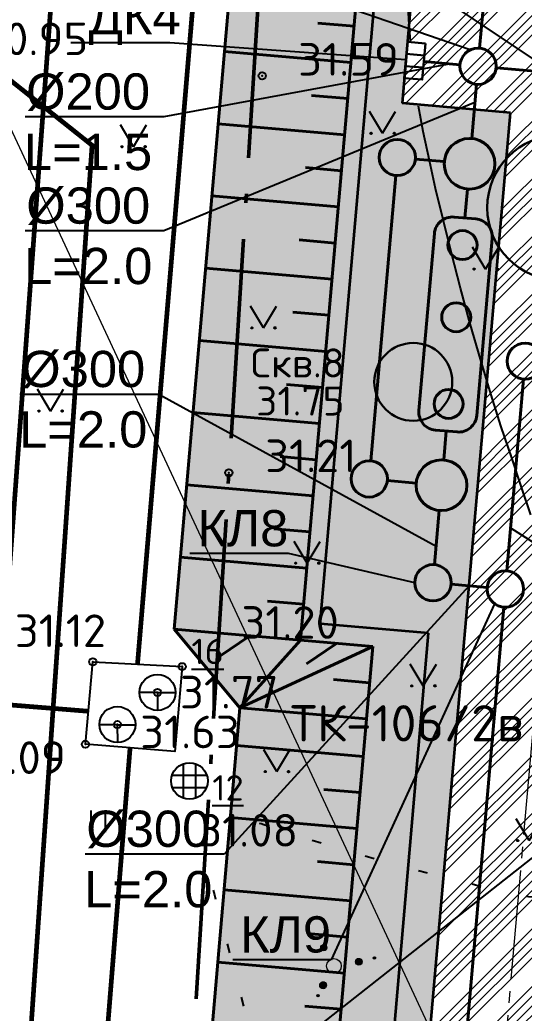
# Model space of a CAD drawing. Extents: x 8328 to 1441992, y -7354 to 642460.
# Drawn here: x 1441882.02 to 1441895.92, y 642279.61 to 642307.01 of the extents above; entities that cross this region are included whole.
import ezdxf
from ezdxf import colors
from ezdxf.entities.mleader import LeaderData, LeaderLine
from ezdxf.math import Vec2, Vec3

# ---------------------------------------------------------------- set-up
doc = ezdxf.new("R2010")
doc.units = 0
doc.header["$MEASUREMENT"] = 0
doc.header["$PDMODE"] = 32
doc.header["$PDSIZE"] = 0.2
for name, pattern in [('1220', [10, 8, -2]), ('ACAD_ISO10W100_LPSP', [15.5, 11, -2, 0.5, -2]), ('APC_PRICKAD', [3.05, 0.51, -2.54]), ('CENTER', [20, 15, -1.7, 1.6, -1.7]), ('CONTI', [0])]:
    doc.linetypes.add(name, pattern=pattern)
for name, color, linetype, lineweight in [('01-границы участка', 220, 'Continuous', 50), ('01-Контур', 1, 'Continuous', 40), ('02-Проезд', 5, 'Continuous', 35), ('08-Ограда', 35, 'Continuous', 30), ('10-Газон', 80, 'Continuous', 35), ('10-Откос', 82, 'Continuous', 40), ('11-Штрих-тротуар', 40, 'Continuous', 15), ('19-канальяК2', 54, 'Continuous', 40), ('19-скважины', 7, 'Continuous', 30)]:
    doc.layers.add(name, color=color, linetype=linetype, lineweight=lineweight)
for name, color, linetype in [('GOR_BDEFAULT', 212, 'CONTI'), ('PI_OTD', 172, 'CONTI'), ('PI_STDEFAULT', 6, 'CONTI'), ('Колодцы', 7, 'Continuous')]:
    doc.layers.add(name, color=color, linetype=linetype)
doc.styles.add('2_0-Ариел', font='arial.ttf', dxfattribs={"height": 2})
doc.styles.get("Standard").update_dxf_attribs({"font": 'txt.shx'})
doc.linetypes.add('Каналья-К2', pattern='A,20,-4,["К2",Standard,S=2,R=0,X=-2,Y=-1],-2.3', length=26.3)
doc.linetypes.add('ограждение2', pattern='A,6.35,-2.54,[132,ltypeshp.shx,S=2.54,R=0,X=-2.54,Y=0],-2.54,25.4', length=36.83)

# ---------------------------------------------------------------- blocks, each defined once
blk = doc.blocks.new('ЛОС ЛК 10л-с')
for p, q in [((-13.8, 4), (2, 4)), ((-14.8, 1.4), (-14.8, 3)), ((3, 1.4), (3, 3)), ((-13.4, 0), (-11.8, 0)), ((1.6, 0), (0, 0))]:
    blk.add_line(p, q)
blk.add_lwpolyline([(-11.8, -0.6), (-11.8, 0.6, -0.414214), (-10.8, 1.6), (-1, 1.6, -0.414214), (0, 0.6), (0, -0.6, -0.414214), (-1, -1.6), (-10.8, -1.6, -0.414214)], format="xyb", close=True)
for centre, radius in [((-14.8, 4), 1), ((3, 4), 1), ((-14.8, 0), 1.4), ((3, 0), 1.4), ((-10.3, 0), 0.8), ((-5.5, 0), 0.8), ((-1.5, 0), 0.8)]:
    blk.add_circle(centre, radius)
blk = doc.blocks.new('дождеприемник')
at = {"lineweight": 30, "ltscale": 100}
for p, q in [((-1227.638, 937.575), (-1227.638, 936.575)), ((-1226.968, 937.575), (-1226.968, 936.575))]:
    blk.add_line(p, q, dxfattribs=at)
blk.add_lwpolyline([(-1228.305, 937.575), (-1226.305, 937.575), (-1226.305, 936.575), (-1228.305, 936.575), (-1228.305, 937.575)], dxfattribs=at)
blk = doc.blocks.new('_None')
blk = doc.blocks.new('HAV_1')
for q in [(-0.5, 0), (0.5, 0)]:
    blk.add_line((0, 0), q)
blk.add_circle((0.001846, 0.00381), 0.496193)
blk = doc.blocks.new('A$C117D4507')
at = {"color": 7}
blk.add_lwpolyline([(0, 0), (0.001846, -0.492383)], dxfattribs=at)
at = {"layer": 'Колодцы', "color": 7}
blk.add_blockref('HAV_1', (0, 0), dxfattribs=at)
blk = doc.blocks.new('A$C53CB0419')
at = {"lineweight": 9}
for centre, radius in [((-0.491, 0.774), 0.03), ((-0.492, 0.779), 0.0248), ((-0.495, 0.784), 0.0194), ((-0.497, 0.789), 0.0145), ((-0.5, 0.794), 0.00807), ((-0.279, 0.5), 0.0852), ((-0.281, 0.51), 0.0751), ((-0.284, 0.518), 0.0662), ((-0.287, 0.527), 0.0572), ((-0.289, 0.536), 0.0483), ((-0.291, 0.545), 0.0387), ((-0.292, 0.555), 0.0288), ((-0.293, 0.562), 0.0218), ((-0.297, 0.57), 0.0134), ((0, 0), 0.202), ((0.686, 0.115), 0.0918), ((0.685, 0.124), 0.0829), ((0.681, 0.13), 0.0756), ((0.678, 0.138), 0.0669), ((0.675, 0.147), 0.058), ((0.673, 0.156), 0.0489), ((0.672, 0.165), 0.0401), ((0.671, 0.174), 0.0314), ((0.67, 0.181), 0.0246), ((0.667, 0.188), 0.0173), ((0.664, 0.193), 0.0107), ((1.116, 0.216), 0.0329), ((1.122, 0.22), 0.0269), ((1.126, 0.225), 0.0199), ((1.133, 0.229), 0.0139), ((1.135, 0.234), 0.00789), ((-0.298, -0.533), 0.0949), ((-0.297, -0.522), 0.0842), ((-0.295, -0.512), 0.0745), ((-0.297, -0.502), 0.0645), ((-0.296, -0.493), 0.0548), ((-0.295, -0.483), 0.0452), ((-0.294, -0.475), 0.0377), ((-0.293, -0.466), 0.0294), ((-0.295, -0.459), 0.0222), ((-0.299, -0.452), 0.0145), ((-0.439, -0.82), 0.0296), ((-0.444, -0.825), 0.0228), ((-0.448, -0.829), 0.0172), ((-0.452, -0.832), 0.0122), ((-0.456, -0.835), 0.00717)]:
    blk.add_circle(centre, radius, dxfattribs=at)
blk = doc.blocks.new('A$C18BB02A3')
for q in [(-0.36, 0.6), (0.36, 0.6)]:
    blk.add_line((0, 0), q)
for centre, major_axis, start_param, end_param in [((-0.319, -0.001), (-0.0136, 0.0136), 3.926991, 10.210176), ((-0.315, -0.002), (-0.0109, 0.0109), 3.926991, 10.210176), ((-0.311, -0.002), (-0.00774, 0.00774), 3.926991, 10.210176), ((-0.306, -0.002), (0.00448, 0.00448), 5.497787, 11.780972), ((0.322, -0.001), (-0.0153, 0.0153), 3.926991, 10.210176), ((0.317, -0.001), (-0.0117, 0.0117), 3.926991, 10.210176), ((0.311, -0.001), (-0.00797, 0.00797), 3.926991, 10.210176), ((0.306, -0.001), (0.00424, 0.00424), 5.497787, 11.780972)]:
    blk.add_ellipse(centre, major_axis=major_axis, ratio=1, start_param=start_param, end_param=end_param)
blk = doc.blocks.new('A$C6717580C')
at = {"color": 7}
for p, q in [((-0.176468, 0.470926), (-0.176468, -0.469073)), ((0.16353, 0.480926), (0.16353, -0.479074)), ((-0.480926, 0.16353), (0.479074, 0.16353)), ((-0.470926, -0.176468), (0.469073, -0.176468))]:
    blk.add_line(p, q, dxfattribs=at)
blk.add_circle((0, 0), 0.503532, dxfattribs=at)
blk = doc.blocks.new('A$C7C126069')
at = {"linetype": 'Continuous', "flags": 128}
for points in [[(-0.19, 0.295), (-0.19, -0.305)], [(0.21, 0.295), (0.21, -0.305)]]:
    blk.add_lwpolyline(points, dxfattribs=at)

msp = doc.modelspace()

# ---------------------------------------------------------------- hatches: boundary and pattern name
at = {"layer": '10-Газон', "linetype": 'Continuous', "lineweight": 15}
h = msp.add_hatch(dxfattribs=at)
h.set_pattern_fill('CROSS', color=256, scale=2.5, style=0)
edge = h.paths.add_edge_path()
edge.add_arc((1441893.815, 642336.416), 3.5, 85.0154, 175.0154)
edge.add_line((1441890.328, 642336.72), (1441886.271, 642290.197))
edge.add_line((1441886.271, 642290.197), (1441888.089, 642288.031))
edge.add_line((1441888.089, 642288.031), (1441884.718, 642249.377))
edge.add_line((1441884.718, 642249.377), (1441883.793, 642238.777))
edge.add_line((1441883.793, 642238.777), (1441868.215, 642227.571))
edge.add_line((1441868.215, 642227.571), (1441887.098, 642236.383))
edge.add_line((1441887.098, 642236.383), (1441888.205, 642249.073))
edge.add_line((1441888.205, 642249.073), (1441891.75, 642289.719))
edge.add_line((1441891.75, 642289.719), (1441889.757, 642289.893))
edge.add_line((1441889.757, 642289.893), (1441893.815, 642336.416))
edge.add_line((1441893.815, 642336.416), (1441916.329, 642334.453))
edge.add_line((1441916.329, 642334.453), (1441894.119, 642339.903))
h = msp.add_hatch(dxfattribs=at)
h.set_pattern_fill('AR-CONC', color=256, scale=0.1, style=0)
h.set_pattern_definition([(50, (90.9702, -31.14515), (0.7172601826, -0.06275213498), [0.075, -0.825]), (355, (90.9702, -31.14515), (-0.1387513336, 0.7521921337), [0.06, -0.66]), (100.45144446, (91.02995, -31.1504), (0.57850884673, 0.68943999097), [0.063740192, -0.701142112]), (46.1842, (90.9702, -30.94515), (1.06724133067, -0.1655192808), [0.1125, -1.2375]), (96.63563549, (91.0591, -30.9589), (0.9346619457, 0.9741186008), [0.095610342, -1.05171376]), (351.18416399, (90.9702, -30.9452), (0.93466194505, 0.9741186003), [0.09, -0.990000001]), (21, (91.0702, -30.99515), (0.59690705212, -0.40261889067), [0.075, -0.825]), (326, (91.0702, -30.99515), (0.24331533192, 0.72515004505), [0.06, -0.66]), (71.45144474, (91.1199, -31.0287), (0.84022237673, 0.3225311528), [0.06374019, -0.701142112]), (37.5, (90.97018, -31.14515), (0.012159855317, 0.33289385383), [0, -0.652, 0, -0.67, 0, -0.6625]), (7.5, (90.9702, -31.14515), (0.26306953744, 0.39441171188), [0, -0.382, 0, -0.637, 0, -0.2525]), (327.5, (90.74718, -31.14515), (0.533822436172, -0.022554871734), [0, -0.25, 0, -0.78, 0, -1.035]), (317.5, (90.6472, -31.14515), (0.58318616934, 0.10010498233), [0, -0.325, 0, -0.518, 0, -0.735])])
h.paths.add_polyline_path([(1441895.544, 642304.445), (1441892.555, 642304.706), (1441893.25, 642312.676), (1441894.032, 642321.641), (1441901.006, 642321.033), (1441901.092, 642322.029), (1441898.602, 642322.247), (1441898.941, 642326.132), (1441901.431, 642325.916), (1441901.544, 642327.21), (1441896.264, 642327.67), (1441896.916, 642335.142), (1441916.243, 642333.456), (1441916.329, 642334.453), (1441893.815, 642336.416), (1441892.625, 642322.768), (1441889.757, 642289.893), (1441891.75, 642289.719), (1441887.51, 642241.104), (1441887.098, 642236.383), (1441868.215, 642227.571), (1441869.438, 642227.59), (1441887.571, 642236.052), (1441887.95, 642240.4), (1441888.963, 642240.311), (1441889.74, 642249.26), (1441890.723, 642249.175)])
at = {"layer": '11-Штрих-тротуар', "linetype": 'Continuous', "lineweight": 15}
h = msp.add_hatch(dxfattribs=at)
h.set_pattern_fill('ANSI34', color=41, scale=1.5, angle=-6.5e-14, style=0)
edge = h.paths.add_edge_path()
edge.add_line((1441928.411, 642308.051), (1441917.588, 642309.75))
edge.add_arc((1441917.74, 642311.8), 2.055, 265.747, 364.6728)
edge.add_line((1441919.789, 642311.967), (1441913.812, 642312.488))
edge.add_line((1441913.812, 642312.488), (1441915.21, 642328.527))
edge.add_line((1441915.21, 642328.527), (1441920.49, 642328.067))
edge.add_arc((1441919.494, 642328.154), 1, 355.0154, 445.0154)
edge.add_line((1441919.581, 642329.15), (1441910.017, 642329.984))
edge.add_arc((1441909.93, 642328.988), 1, 85.0154, 175.0154)
edge.add_line((1441908.934, 642329.075), (1441914.214, 642328.614))
edge.add_line((1441914.214, 642328.614), (1441912.815, 642312.575))
edge.add_line((1441912.815, 642312.575), (1441906.838, 642313.097))
edge.add_line((1441906.838, 642313.097), (1441906.803, 642312.698))
edge.add_arc((1441908.795, 642312.524), 2, 175.0053, 265.0329)
edge.add_line((1441908.622, 642310.532), (1441911.943, 642306.026))
edge.add_arc((1441910.9, 642294.072), 12, 85.0154, 175.0154)
edge.add_line((1441898.946, 642295.114), (1441894.762, 642295.479))
edge.add_line((1441894.762, 642295.479), (1441895.544, 642304.445))
edge.add_line((1441895.544, 642304.445), (1441892.555, 642304.706))
edge.add_line((1441892.555, 642304.706), (1441893.25, 642312.676))
edge.add_line((1441893.25, 642312.676), (1441900.224, 642312.067))
edge.add_line((1441900.224, 642312.067), (1441901.544, 642327.21))
edge.add_line((1441901.544, 642327.21), (1441896.264, 642327.67))
edge.add_line((1441896.264, 642327.67), (1441896.916, 642335.142))
edge.add_line((1441896.916, 642335.142), (1441933.178, 642331.979))
edge.add_line((1441933.178, 642331.979), (1441931.658, 642314.545))
edge.add_line((1441931.658, 642314.545), (1441929.366, 642314.745))
edge.add_arc((1441929.106, 642311.757), 3, 85.0154, 175.0143)
edge.add_line((1441926.117, 642312.017), (1441926.05, 642311.245))
edge.add_arc((1441929.038, 642310.985), 3, 175.0143, 257.9199)
h = msp.add_hatch(dxfattribs=at)
h.set_pattern_fill('ANSI34', color=41, scale=1.5, angle=-6.5e-14, style=0)
edge = h.paths.add_edge_path()
edge.add_arc((1441894.001, 642234.737), 5, -2.6747, 63.0719, ccw=False)
edge.add_arc((1441894.177, 642235.839), 5, 265.0154, 344.5121, ccw=False)
edge.add_arc((1441890.249, 642219.696), 11.695, 42.4224, 72.6202, ccw=False)
edge.add_arc((1441894.177, 642235.839), 9.5, 299.6898, 338.1196)
edge.add_arc((1441907.632, 642230.435), 5, 87.1274, 158.1196, ccw=False)
edge.add_arc((1441907.733, 642232.432), 3, -4.9846, 87.1274, ccw=False)
edge.add_line((1441910.721, 642232.172), (1441910.452, 642229.085))
edge.add_line((1441910.452, 642229.085), (1441925.097, 642227.808))
edge.add_line((1441925.097, 642227.808), (1441932.065, 642307.709))
edge.add_line((1441932.065, 642307.709), (1441928.778, 642307.996))
edge.add_line((1441928.778, 642307.996), (1441917.588, 642309.75))
edge.add_line((1441917.588, 642309.75), (1441908.622, 642310.532))
edge.add_line((1441908.622, 642310.532), (1441911.943, 642306.026))
edge.add_line((1441911.943, 642306.026), (1441921.606, 642305.183))
edge.add_arc((1441921.085, 642299.206), 6, -4.9846, 85.0154, ccw=False)
edge.add_line((1441927.062, 642298.685), (1441926.568, 642293.016))
edge.add_arc((1441923.579, 642293.277), 3, 265.0154, 355.0154, ccw=False)
edge.add_line((1441923.319, 642290.288), (1441923.249, 642290.294))
edge.add_line((1441923.249, 642290.294), (1441920.677, 642260.806))
edge.add_line((1441920.677, 642260.806), (1441920.747, 642260.8))
edge.add_arc((1441920.486, 642257.812), 3, -4.9846, 85.0154, ccw=False)
edge.add_line((1441923.475, 642257.551), (1441922.502, 642246.403))
edge.add_arc((1441916.525, 642246.925), 6, 265.0154, 355.0154, ccw=False)
edge.add_line((1441916.004, 642240.947), (1441900.363, 642242.312))
edge.add_arc((1441900.885, 642248.289), 6, 175.0154, 265.0154, ccw=False)
edge.add_line((1441894.907, 642248.81), (1441898.946, 642295.114))
edge.add_line((1441898.946, 642295.114), (1441894.762, 642295.479))
edge.add_line((1441894.762, 642295.479), (1441890.723, 642249.175))
edge.add_arc((1441900.885, 642248.289), 10.2, 175.0154, 243.072)
h = msp.add_hatch(dxfattribs=at)
h.set_pattern_fill('AR-B88', color=13, scale=0.075, angle=175, style=0)
edge = h.paths.add_edge_path()
edge.add_line((1441921.606, 642305.183), (1441913.039, 642305.931))
edge.add_arc((1441910.972, 642294.034), 12.074, 80.143, 174.8692)
edge.add_line((1441898.946, 642295.114), (1441895.251, 642252.755))
edge.add_line((1441895.251, 642252.755), (1441896.746, 642252.625))
edge.add_line((1441896.746, 642252.625), (1441900.44, 642294.984))
edge.add_arc((1441910.9, 642294.072), 10.5, 158.3924, 175.0151, ccw=False)
edge.add_line((1441901.138, 642297.938), (1441912.873, 642296.891))
edge.add_line((1441912.873, 642296.891), (1441913.526, 642304.382))
edge.add_line((1441913.526, 642304.382), (1441921.476, 642303.689))
edge.add_arc((1441921.085, 642299.206), 4.5, -4.9846, 85.0154, ccw=False)
edge.add_line((1441925.568, 642298.815), (1441924.848, 642290.558))
edge.add_arc((1441923.579, 642293.277), 3, 295.0154, 355.0154)
edge.add_line((1441926.568, 642293.016), (1441927.062, 642298.685))
edge.add_arc((1441921.085, 642299.206), 6, 355.0154, 445.0154)
at = {"layer": '19-скважины', "extrusion": (0, 0, -1)}
msp.add_hatch(color=256, dxfattribs=at).paths.add_polyline_path([(-1441893.359, 642297.022, -1), (-1441892.371, 642297.022, -1)])

# ---------------------------------------------------------------- linework, layer by layer
at = {"color": 7, "linetype": '1220', "ltscale": 0.5}
msp.add_lwpolyline([(1441875.309, 642289.209, 0.13, 0.13, 0), (1441881.505, 642288.677, 0.13, 0.13, 0), (1441886.03, 642350.445, 0, 0, 0)], format="xyseb", dxfattribs=at)
at = {"color": 7, "linetype": '1220', "ltscale": 0.5, "const_width": 0.13}
for points, elevation in [([(1441890.248, 642348.592), (1441885.265, 642289.233)], 1.62), ([(1441883.911, 642287.936), (1441875.26, 642288.636)], 0.24), ([(1441885.06, 642286.924), (1441881.047, 642236.886)], 0.24)]:
    msp.add_lwpolyline(points, dxfattribs=dict(at, elevation=elevation))
at = {"color": 7, "linetype": 'APC_PRICKAD', "ltscale": 0.5, "flags": 128}
msp.add_lwpolyline([(1441892.137, 642348.362, 0.052302), (1441892.365, 642333.766, -0.017771), (1441894.078, 642324.304), (1441894.15, 642322.89), (1441895.307, 642318.624, -0.052183), (1441897.183, 642307.028, -0.020203), (1441897.29, 642300.27, 0.077043), (1441897.957, 642295.135, -0.101526), (1441898.4, 642289.65, 0.021404), (1441898.061, 642285.36, -0.156696), (1441897.33, 642283.34, -0.288598), (1441895.948, 642282.834, -0.02814), (1441888.748, 642284.805, 0.592848), (1441887.249, 642283.418, 0.007781), (1441889.587, 642274.695, 0.192896), (1441893.22, 642270, -0.14537), (1441901.2, 642261.45, -0.128252), (1441901.982, 642257.727, -0.183959), (1441899.07, 642251.06, -0.303426), (1441897.24, 642250.678, 0.019252), (1441893.42, 642252.05, 0.387065), (1441891.288, 642251.066, 0.229043), (1441891.685, 642243.2, -0.120758), (1441893.561, 642236.16)], format="xyb", dxfattribs=at)
at = {"color": 8, "linetype": 'Continuous', "lineweight": 9, "elevation": 33.1}
msp.add_lwpolyline([(1441910.88, 642241.47), (1441873.515, 642321.75)], dxfattribs=at)
at = {"color": 92, "linetype": '1220', "ltscale": 0.5, "const_width": 0.13, "elevation": 0.11}
msp.add_lwpolyline([(1441882.077, 642275.532), (1441884.013, 642303.548), (1441875.299, 642310.488)], dxfattribs=at)
at = {"color": 7, "linetype": 'Continuous', "elevation": 0.24}
msp.add_lwpolyline([(1441883.829, 642287.025), (1441884.034, 642289.299), (1441886.496, 642289.167), (1441886.29, 642286.823), (1441883.829, 642287.025)], dxfattribs=at)
at = {"layer": '01-границы участка', "linetype": 'ACAD_ISO10W100_LPSP', "ltscale": 0.5}
msp.add_lwpolyline([(1441957.34, 642350.94), (1441956.77, 642342.56), (1441948.61, 642275.8), (1441947.95, 642215.8), (1441912.63, 642216.21), (1441897.87, 642228.69), (1441888.89, 642230.98), (1441879.92, 642228.31), (1441872.57, 642227.07), (1441871.85, 642221.08), (1441865.43, 642221.36), (1441864.44, 642170.22), (1441850.06, 642170.86), (1441854.03, 642173.55), (1441854.68, 642181.09), (1441857.24, 642196.14), (1441857.13, 642215.54), (1441868.9, 642229.98), (1441883.85, 642238.81), (1441884.95, 642249.06), (1441893.1, 642379.74)], dxfattribs=at)
at = {"layer": '01-Контур', "linetype": 'Continuous', "lineweight": 30}
msp.add_circle((1441896.904, 642301.826), 2, dxfattribs=at)
at = {"layer": '02-Проезд'}
for p, q in [((1441893.25, 642312.676), (1441892.555, 642304.706)), ((1441895.544, 642304.445), (1441892.555, 642304.706)), ((1441890.723, 642249.175), (1441895.544, 642304.445))]:
    msp.add_line(p, q, dxfattribs=at)
at = {"layer": '02-Проезд', "linetype": 'CENTER', "lineweight": 15, "ltscale": 0.2}
msp.add_line((1441892.787, 642248.674), (1441896.854, 642295.297), dxfattribs=at)
at = {"layer": '08-Ограда', "color": 35, "linetype": 'ограждение2', "lineweight": 35, "ltscale": 0.2}
msp.add_line((1441890.299, 642290.348), (1441892.254, 642312.762), dxfattribs=at)
at = {"layer": '08-Ограда', "color": 35, "linetype": 'ограждение2', "lineweight": 35, "ltscale": 0.15}
for p, q in [((1441893.288, 642290.087), (1441890.299, 642290.348)), ((1441888.963, 642240.311), (1441893.288, 642290.087))]:
    msp.add_line(p, q, dxfattribs=at)
at = {"layer": '10-Откос'}
for p, q in [((1441886.271, 642290.197), (1441888.269, 642313.11)), ((1441889.757, 642289.893), (1441891.756, 642312.806)), ((1441891.234, 642306.829), (1441890.238, 642306.915)), ((1441891.148, 642305.832), (1441887.661, 642306.136)), ((1441891.061, 642304.836), (1441890.064, 642304.923)), ((1441890.974, 642303.84), (1441887.487, 642304.144)), ((1441890.887, 642302.844), (1441889.891, 642302.931)), ((1441890.8, 642301.847), (1441887.313, 642302.152)), ((1441890.713, 642300.851), (1441889.717, 642300.938)), ((1441890.626, 642299.855), (1441887.139, 642300.159)), ((1441890.539, 642298.859), (1441889.543, 642298.946)), ((1441890.452, 642297.863), (1441886.966, 642298.167)), ((1441890.366, 642296.866), (1441889.369, 642296.953)), ((1441890.279, 642295.87), (1441886.792, 642296.174)), ((1441890.192, 642294.874), (1441889.196, 642294.961)), ((1441890.105, 642293.878), (1441886.618, 642294.182)), ((1441890.018, 642292.881), (1441889.022, 642292.968)), ((1441889.931, 642291.885), (1441886.444, 642292.189)), ((1441889.844, 642290.889), (1441888.848, 642290.976)), ((1441889.757, 642289.893), (1441886.271, 642290.197)), ((1441886.271, 642290.197), (1441888.089, 642288.031)), ((1441888.363, 642290.014), (1441887.536, 642289.452)), ((1441888.089, 642288.031), (1441889.757, 642289.893)), ((1441891.75, 642289.719), (1441888.089, 642288.031)), ((1441888.205, 642249.073), (1441891.75, 642289.719)), ((1441891.75, 642289.719), (1441889.757, 642289.893)), ((1441890.754, 642289.806), (1441889.927, 642289.243)), ((1441891.663, 642288.723), (1441890.667, 642288.81)), ((1441884.718, 642249.377), (1441888.089, 642288.031)), ((1441891.576, 642287.727), (1441888.089, 642288.031)), ((1441891.486, 642286.691), (1441887.999, 642286.995)), ((1441891.399, 642285.694), (1441890.403, 642285.781)), ((1441891.312, 642284.698), (1441887.825, 642285.002)), ((1441891.225, 642283.702), (1441890.229, 642283.789)), ((1441891.138, 642282.706), (1441887.651, 642283.01)), ((1441891.051, 642281.709), (1441890.055, 642281.796)), ((1441890.964, 642280.713), (1441887.478, 642281.017)), ((1441890.877, 642279.717), (1441889.881, 642279.804))]:
    msp.add_line(p, q, dxfattribs=at)
at = {"layer": '19-канальяК2', "linetype": 'Каналья-К2', "ltscale": 0.5}
for p, q in [((1441894.695, 642306.226), (1441895.004, 642309.762)), ((1441894.154, 642305.771), (1441893.157, 642305.858)), ((1441895.15, 642305.684), (1441898.338, 642305.406)), ((1441894.478, 642303.735), (1441894.608, 642305.229)), ((1441893.583, 642293.474), (1441893.453, 642291.98)), ((1441893.907, 642291.438), (1441894.903, 642291.351)), ((1441891.644, 642248.221), (1441895.358, 642290.81))]:
    msp.add_line(p, q, dxfattribs=at)
at = {"layer": '19-канальяК2', "linetype": 'Каналья-К2', "ltscale": 0.35}
msp.add_line((1441895.445, 642291.806), (1441895.906, 642297.096), dxfattribs=at)
at = {"layer": '19-канальяК2', "linetype": 'Continuous'}
for centre in [(1441894.652, 642305.727), (1441895.95, 642297.594), (1441893.409, 642291.482)]:
    msp.add_circle(centre, 0.5, dxfattribs=at)
at = {"layer": '19-канальяК2', "linetype": 'Каналья-К2', "ltscale": 0.5}
msp.add_circle((1441895.402, 642291.308), 0.5, dxfattribs=at)
at = {"layer": '19-скважины', "extrusion": (0, 0, -1)}
msp.add_circle((-1441892.865, 642297.022), 1.074, dxfattribs=at)
at = {"layer": 'GOR_BDEFAULT', "color": 212}
for points in [[(1441892.789, 642306.427, 1.15), (1441892.752, 642306.876, 1.15), (1441892.724, 642307.366, 1.15), (1441892.671, 642308.185, 1.15), (1441892.627, 642309.074, 1.15), (1441892.573, 642310.024, 1.15), (1441892.517, 642311.003, 1.15), (1441892.453, 642311.952, 1.15), (1441892.378, 642312.871, 1.15), (1441892.295, 642313.7, 1.15), (1441892.238, 642314.169, 1.15), (1441892.171, 642314.598, 1.15)], [(1441896.102, 642293.357, 1.15), (1441895.85, 642294.113, 1.15), (1441895.578, 642294.929, 1.15), (1441895.284, 642295.784, 1.15), (1441895, 642296.69, 1.15), (1441894.715, 642297.646, 1.15), (1441894.43, 642298.621, 1.15), (1441894.165, 642299.607, 1.15), (1441893.92, 642300.574, 1.15), (1441893.685, 642301.5, 1.15), (1441893.482, 642302.357, 1.15), (1441893.31, 642303.124, 1.15), (1441893.137, 642303.932, 1.15), (1441893.006, 642304.63, 1.15)]]:
    msp.add_polyline3d(points, dxfattribs=at)
at = {"layer": 'PI_STDEFAULT', "color": 7}
for p in [(1441888.703, 642305.463, 0.74), (1441887.783, 642294.517, 0.36), (1441884.034, 642289.299, 0.27), (1441886.496, 642289.167, 0.35), (1441885.817, 642288.456, 0.92), (1441884.711, 642287.569, 0.78), (1441883.829, 642287.025, 0.24)]:
    msp.add_point(p, dxfattribs=at)

# ---------------------------------------------------------------- block references
at = {"color": 7, "linetype": 'Continuous'}
for name, p in [('A$C18BB02A3', (1441892.02, 642303.879)), ('A$C18BB02A3', (1441885.154, 642303.508)), ('A$C18BB02A3', (1441894.859, 642300.135)), ('A$C18BB02A3', (1441888.735, 642298.512)), ('A$C18BB02A3', (1441882.866, 642296.218)), ('A$C18BB02A3', (1441889.941, 642292.022)), ('A$C18BB02A3', (1441893.142, 642288.638)), ('A$C117D4507', (1441885.815, 642288.452, 0.92)), ('A$C117D4507', (1441884.709, 642287.565, 0.78)), ('A$C18BB02A3', (1441889.106, 642286.274)), ('A$C7C126069', (1441884.167, 642284.903)), ('A$C18BB02A3', (1441896.064, 642284.371)), ('A$C53CB0419', (1441890.679, 642280.912))]:
    msp.add_blockref(name, p, dxfattribs=at)
at = {"color": 7}
msp.add_blockref('A$C6717580C', (1441886.697, 642286.013), dxfattribs=at)
at = {"layer": '01-Контур', "xscale": 0.5, "yscale": 0.5, "zscale": 0.5, "rotation": 85.0154292334396}
msp.add_blockref('ЛОС ЛК 10л-с', (1441894.287, 642301.543), dxfattribs=at)
at = {"layer": '02-Проезд', "linetype": 'Continuous', "xscale": 0.5, "yscale": 0.5, "zscale": 0.5, "rotation": 265.0154290631135}
msp.add_blockref('дождеприемник', (1441372.824, 641735.258), dxfattribs=at)

# ---------------------------------------------------------------- texts
at = {"color": 7}
for s, height, p in [('%%U16', 0.7, (1441886.751, 642289.237)), ('ТК-106/2в', 1, (1441889.473, 642287.105)), ('%%U12', 0.7, (1441887.327, 642285.473))]:
    msp.add_text(s, height=height, dxfattribs=at).set_placement(p)
at = {"layer": '19-скважины'}
for s, p in [('Скв.8', (1441888.385, 642297.144)), ('31.75', (1441888.534, 642296.093))]:
    msp.add_text(s, height=0.8, dxfattribs=at).set_placement(p)
at = {"layer": 'PI_OTD', "color": 7}
for s, p in [('30.95', (1441880.956, 642306.034)), ('31.59', (1441889.693, 642305.468)), ('31.21', (1441888.783, 642294.533)), ('31.20', (1441888.128, 642289.934)), ('31.12', (1441881.883, 642289.707)), ('31.77', (1441886.434, 642288.013)), ('31.63', (1441885.338, 642286.916)), ('31.09', (1441880.554, 642286.207)), ('31.08', (1441886.937, 642284.203))]:
    msp.add_text(s, height=0.9, dxfattribs=at).set_placement(p)

# ---------------------------------------------------------------- leaders
at = {"layer": '19-канальяК2', "lineweight": 30}
ml = msp.add_multileader_mtext('Standard', dxfattribs=at)
ml.set_content('%%C250\\PL=4.2', color=256, style='2_0-Ариел')
ml.set_leader_properties()
ml.set_arrow_properties(name='NONE')
ml.build(insert=Vec2(0, 0))
ml.multileader.update_dxf_attribs({"text_left_attachment_type": 6, "text_right_attachment_type": 6, "dogleg_length": 0.36, "arrow_head_size": 0.09})
ctx = ml.context
ctx.base_point, ctx.char_height, ctx.arrow_head_size, ctx.landing_gap_size, ctx.plane_origin = Vec3(1441882.913, 642312.286), 1, 0.09, 0.045, Vec3(1441883.603, 642320.103)
ctx.left_attachment, ctx.right_attachment, ctx.text_align_type = 6, 6, 1
notes = []
notes.append((ctx, [(0, (1, 1, 0), (1441886.722, 642312.286), (-1, 0), 0.36, [(0, [(1441896.744, 642305.545)], 0, [])])]))
ctx.mtext.insert, ctx.mtext.alignment, ctx.mtext.flow_direction = Vec3(1441884.637, 642313.486), 2, 5
ml = msp.add_multileader_mtext('Standard', dxfattribs=at)
ml.set_content('КЛ7', color=256, style='2_0-Ариел')
ml.set_leader_properties()
ml.set_arrow_properties(name='NONE')
ml.build(insert=Vec2(0, 0))
ml.multileader.update_dxf_attribs({"text_left_attachment_type": 6, "text_right_attachment_type": 6, "dogleg_length": 0, "arrow_head_size": 0.5})
ctx = ml.context
ctx.base_point, ctx.char_height, ctx.arrow_head_size, ctx.landing_gap_size, ctx.plane_origin = Vec3(1441884.094, 642308.884), 1, 0.5, 0.09, Vec3(1441965.263, 642369.732)
ctx.left_attachment, ctx.right_attachment, ctx.text_align_type = 6, 6, 1
notes.append((ctx, [(1, (1, 1, 0), (1441886.608, 642308.884), (-1, 0), 0, [(0, [(1441894.433, 642306.177)], 0, [])])]))
ctx.mtext.insert, ctx.mtext.alignment, ctx.mtext.flow_direction = Vec3(1441885.351, 642310.084), 2, 5
ml = msp.add_multileader_mtext('Standard', dxfattribs=at)
ml.set_content('\\pxi0.70918;ДК4', color=256, style='2_0-Ариел')
ml.set_leader_properties()
ml.set_arrow_properties(name='NONE')
ml.build(insert=Vec2(0, 0))
ml.multileader.update_dxf_attribs({"text_left_attachment_type": 6, "text_right_attachment_type": 6, "dogleg_length": 0, "arrow_head_size": 0.5})
ctx = ml.context
ctx.base_point, ctx.char_height, ctx.arrow_head_size, ctx.landing_gap_size, ctx.plane_origin = Vec3(1441883.507, 642306.373), 1, 0.5, 0.09, Vec3(1441952.177, 642370.514)
ctx.left_attachment, ctx.right_attachment, ctx.text_align_type = 6, 6, 1
notes.append((ctx, [(1, (1, 1, 0), (1441886.157, 642306.373), (-1, 0), 0, [(0, [(1441892.659, 642305.901)], 0, [])])]))
ctx.mtext.insert, ctx.mtext.alignment, ctx.mtext.flow_direction = Vec3(1441884.832, 642307.607), 2, 5
ml = msp.add_multileader_mtext('Standard', dxfattribs=at)
ml.set_content('%%C200\\PL=1.5', color=256, style='2_0-Ариел')
ml.set_leader_properties()
ml.set_arrow_properties(name='NONE')
ml.build(insert=Vec2(0, 0))
ml.multileader.update_dxf_attribs({"text_left_attachment_type": 6, "text_right_attachment_type": 6, "dogleg_length": 0.36, "arrow_head_size": 0.09})
ctx = ml.context
ctx.base_point, ctx.char_height, ctx.arrow_head_size, ctx.landing_gap_size, ctx.plane_origin = Vec3(1441882.168, 642304.331), 1, 0.09, 0.045, Vec3(1441882.876, 642312.149)
ctx.left_attachment, ctx.right_attachment, ctx.text_align_type = 6, 6, 1
notes.append((ctx, [(0, (1, 1, 0), (1441885.995, 642304.331), (-1, 0), 0.36, [(0, [(1441893.904, 642305.793)], 0, [])])]))
ctx.mtext.insert, ctx.mtext.alignment, ctx.mtext.flow_direction = Vec3(1441883.902, 642305.531), 2, 5
ml = msp.add_multileader_mtext('Standard', dxfattribs=at)
ml.set_content('%%C300\\PL=2.0', color=256, style='2_0-Ариел')
ml.set_leader_properties()
ml.set_arrow_properties(name='NONE')
ml.build(insert=Vec2(0, 0))
ml.multileader.update_dxf_attribs({"text_left_attachment_type": 6, "text_right_attachment_type": 6, "dogleg_length": 0.36, "arrow_head_size": 0.09})
ctx = ml.context
ctx.base_point, ctx.char_height, ctx.arrow_head_size, ctx.landing_gap_size, ctx.plane_origin = Vec3(1441882.179, 642301.185), 1, 0.09, 0.045, Vec3(1441882.876, 642309.003)
ctx.left_attachment, ctx.right_attachment, ctx.text_align_type = 6, 6, 1
notes.append((ctx, [(0, (1, 1, 0), (1441885.995, 642301.185), (-1, 0), 0.36, [(0, [(1441894.565, 642304.731)], 0, [])])]))
ctx.mtext.insert, ctx.mtext.alignment, ctx.mtext.flow_direction = Vec3(1441883.907, 642302.385), 2, 5
ml = msp.add_multileader_mtext('Standard', dxfattribs=at)
ml.set_content('%%C300\\PL=2.0', color=256, style='2_0-Ариел')
ml.set_leader_properties()
ml.set_arrow_properties(name='NONE')
ml.build(insert=Vec2(0, 0))
ml.multileader.update_dxf_attribs({"text_left_attachment_type": 6, "text_right_attachment_type": 6, "dogleg_length": 0.36, "arrow_head_size": 0.09})
ctx = ml.context
ctx.base_point, ctx.char_height, ctx.arrow_head_size, ctx.landing_gap_size, ctx.plane_origin = Vec3(1441882.041, 642296.678), 1, 0.09, 0.045, Vec3(1441882.205, 642303.184)
ctx.left_attachment, ctx.right_attachment, ctx.text_align_type = 6, 6, 1
notes.append((ctx, [(0, (1, 1, 0), (1441885.857, 642296.678), (-1, 0), 0.36, [(0, [(1441893.496, 642292.478)], 0, [])])]))
ctx.mtext.insert, ctx.mtext.alignment, ctx.mtext.flow_direction = Vec3(1441883.769, 642297.878), 2, 5
ml = msp.add_multileader_mtext('Standard', dxfattribs=at)
ml.set_content('КЛ8', color=256, style='2_0-Ариел')
ml.set_leader_properties()
ml.set_arrow_properties(name='NONE')
ml.build(insert=Vec2(0, 0))
ml.multileader.update_dxf_attribs({"text_left_attachment_type": 6, "text_right_attachment_type": 6, "dogleg_length": 0, "arrow_head_size": 0.5})
ctx = ml.context
ctx.base_point, ctx.char_height, ctx.arrow_head_size, ctx.landing_gap_size, ctx.plane_origin = Vec3(1441886.91, 642292.285), 1, 0.5, 0.09, Vec3(1441956.256, 642355.903)
ctx.left_attachment, ctx.right_attachment, ctx.text_align_type = 6, 6, 1
notes.append((ctx, [(1, (1, 1, 0), (1441889.426, 642292.285), (-1, 0), 0, [(0, [(1441892.909, 642291.482)], 0, [])])]))
ctx.mtext.insert, ctx.mtext.alignment, ctx.mtext.flow_direction = Vec3(1441888.168, 642293.485), 2, 5
ml = msp.add_multileader_mtext('Standard', dxfattribs=at)
ml.set_content('%%C150\\PL=6.3', color=256, style='2_0-Ариел')
ml.set_leader_properties()
ml.set_arrow_properties(name='NONE')
ml.build(insert=Vec2(0, 0))
ml.multileader.update_dxf_attribs({"text_left_attachment_type": 6, "text_right_attachment_type": 6, "dogleg_length": 0.36, "arrow_head_size": 0.09})
ctx = ml.context
ctx.base_point, ctx.char_height, ctx.arrow_head_size, ctx.landing_gap_size, ctx.plane_origin = Vec3(1441903.019, 642288.423), 1, 0.09, 0.045, Vec3(1441903.367, 642295.592)
ctx.left_attachment, ctx.right_attachment, ctx.text_align_type = 6, 6, 1
notes.append((ctx, [(1, (1, 1, 0), (1441902.659, 642288.423), (1, 0), 0.36, [(0, [(1441895.549, 642293)], 0, [])])]))
ctx.mtext.insert, ctx.mtext.alignment, ctx.mtext.flow_direction = Vec3(1441904.748, 642289.623), 2, 5
ml = msp.add_multileader_mtext('Standard', dxfattribs=at)
ml.set_content('%%C300\\PL=2.0', color=256, style='2_0-Ариел')
ml.set_leader_properties()
ml.set_arrow_properties(name='NONE')
ml.build(insert=Vec2(0, 0))
ml.multileader.update_dxf_attribs({"text_left_attachment_type": 6, "text_right_attachment_type": 6, "dogleg_length": 0.36, "arrow_head_size": 0.09})
ctx = ml.context
ctx.base_point, ctx.char_height, ctx.arrow_head_size, ctx.landing_gap_size, ctx.plane_origin = Vec3(1441883.834, 642283.995), 1, 0.09, 0.045, Vec3(1441883.962, 642296.039)
ctx.left_attachment, ctx.right_attachment, ctx.text_align_type = 6, 6, 1
notes.append((ctx, [(0, (1, 1, 0), (1441887.65, 642283.995), (-1, 0), 0.36, [(0, [(1441894.405, 642291.395)], 0, [])])]))
ctx.mtext.insert, ctx.mtext.alignment, ctx.mtext.flow_direction = Vec3(1441885.562, 642285.195), 2, 5
ml = msp.add_multileader_mtext('Standard', dxfattribs=at)
ml.set_content('КЛ9', color=256, style='2_0-Ариел')
ml.set_leader_properties()
ml.set_arrow_properties(name='NONE')
ml.build(insert=Vec2(0, 0))
ml.multileader.update_dxf_attribs({"text_left_attachment_type": 6, "text_right_attachment_type": 6, "dogleg_length": 0, "arrow_head_size": 0.5})
ctx = ml.context
ctx.base_point, ctx.char_height, ctx.arrow_head_size, ctx.landing_gap_size, ctx.plane_origin = Vec3(1441888.09, 642281.081), 1, 0.5, 0.09, Vec3(1441957.932, 642349.757)
ctx.left_attachment, ctx.right_attachment, ctx.text_align_type = 6, 6, 1
notes.append((ctx, [(1, (1, 1, 0), (1441890.606, 642281.081), (-1, 0), 0, [(0, [(1441895.106, 642290.904)], 0, [])])]))
ctx.mtext.insert, ctx.mtext.alignment, ctx.mtext.flow_direction = Vec3(1441889.348, 642282.281), 2, 5
ml = msp.add_multileader_mtext('Standard', dxfattribs=at)
ml.set_content('%%C250\\PL=26.2', color=256, style='2_0-Ариел')
ml.set_leader_properties()
ml.set_arrow_properties(name='NONE')
ml.build(insert=Vec2(0, 0))
ml.multileader.update_dxf_attribs({"text_left_attachment_type": 6, "text_right_attachment_type": 6, "dogleg_length": 0.36, "arrow_head_size": 0.09})
ctx = ml.context
ctx.base_point, ctx.char_height, ctx.arrow_head_size, ctx.landing_gap_size, ctx.plane_origin = Vec3(1441882.933, 642277.1), 1, 0.09, 0.045, Vec3(1441878.209, 642279.606)
ctx.left_attachment, ctx.right_attachment, ctx.text_align_type = 6, 6, 1
notes.append((ctx, [(0, (1, 1, 0), (1441887.518, 642277.1), (-1, 0), 0.36, [(0, [(1441897.025, 642284.598)], 0, [])])]))
ctx.mtext.insert, ctx.mtext.alignment, ctx.mtext.flow_direction = Vec3(1441885.046, 642278.3), 2, 5
for ctx, leaders in notes:
    for number, flags, end, landing, length, lines in leaders:
        leader = LeaderData()
        leader.index, (leader.has_last_leader_line, leader.has_dogleg_vector, leader.attachment_direction) = number, flags
        leader.last_leader_point, leader.dogleg_vector, leader.dogleg_length = Vec3(end), Vec3(landing), length
        for number, points, colour, breaks in lines:
            line = LeaderLine()
            line.index, line.vertices, line.color, line.breaks = number, Vec3.list(points), colors.encode_raw_color(colour), breaks
            leader.lines.append(line)
        ctx.leaders.append(leader)

doc.saveas('drawing.dxf')
